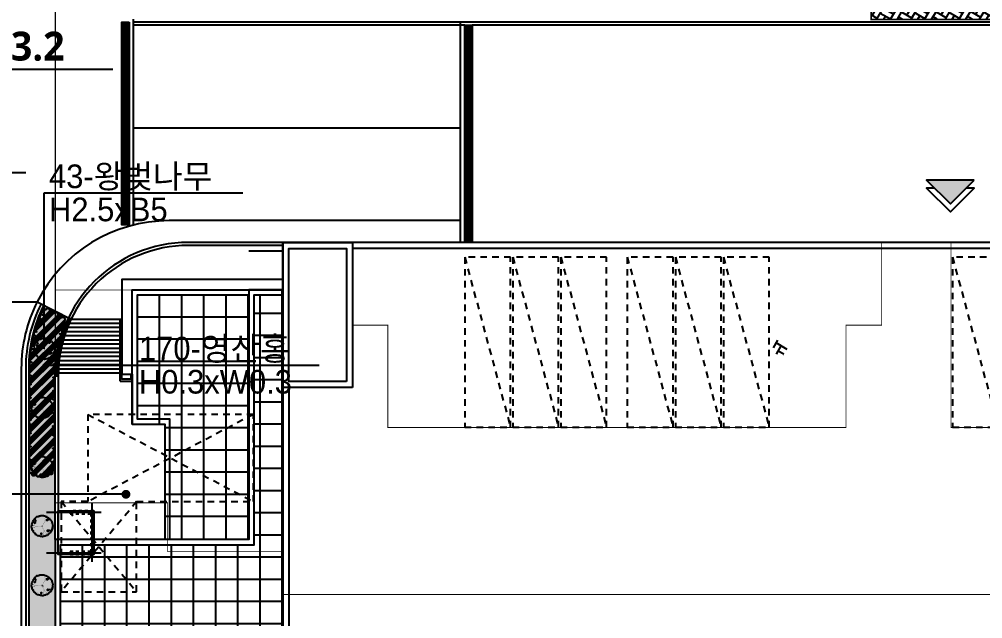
# Model space of a CAD drawing. Header units: millimetres. Extents: x 13387 to 322416, y 10188 to 219730.
# Drawn here: x 47583 to 112762, y 120930 to 161485 of the extents above; entities that cross this region are included whole.
import ezdxf
from ezdxf.xclip import XClip

# ---------------------------------------------------------------- set-up
doc = ezdxf.new("R2010")
doc.units = ezdxf.units.MM
doc.header["$LTSCALE"] = 400
doc.header["$XCLIPFRAME"] = 0
for name, pattern in [('base$0$base$0$CENTER', [2, 1.25, -0.25, 0.25, -0.25]), ('base$0$base$0$H1', [1, 0.5, -0.5]), ('base$0$base$0$HID', [2, 1.1, -0.9]), ('DOT2', [0.125, 0, -0.125])]:
    doc.linetypes.add(name, pattern=pattern)
for name, color, linetype in [('0-녹지', 71, 'Continuous'), ('_관목_Name', 7, 'Continuous'), ('_관목_Out', 7, 'Continuous'), ('_관목_Plant', 76, 'Continuous'), ('_관목_Size', 7, 'Continuous'), ('_관목_Tag', 7, 'Continuous'), ('_교목_Name', 7, 'Continuous'), ('_교목_Plant', 90, 'Continuous'), ('_교목_Size', 7, 'Continuous'), ('_교목_Tag', 7, 'Continuous'), ('base$0$base$0$8', 8, 'Continuous'), ('base$0$base$0$A-ANNO-ENT', 1, 'Continuous'), ('base$0$base$0$A-CEN', 1, 'Continuous'), ('base$0$base$0$A-FLOR-PFIX', 6, 'Continuous'), ('base$0$base$0$A-FLOR-SUB-ELE', 7, 'Continuous'), ('base$0$base$0$A-WALL-MASN', 3, 'Continuous'), ('base$0$base$0$A-조적해치', 8, 'Continuous'), ('base$0$base$0$COL', 2, 'Continuous'), ('base$0$base$0$FIN', 5, 'Continuous'), ('base$0$base$0$HID', 3, 'Continuous'), ('base$0$base$0$SYM', 7, 'Continuous'), ('base$0$base$0$TIT', 2, 'Continuous'), ('base$0$base$0$WID', 4, 'Continuous'), ('base$0$base$0$사업부지', 7, 'Continuous'), ('base$0$base$0$지상1층 평면도$0$A-PK', 6, 'Continuous'), ('base$0$base$0$지하2층외벽선', 2, 'Continuous'), ('tc-2', 252, 'Continuous')]:
    doc.layers.add(name, color=color, linetype=linetype)
doc.layers.add('base$0$base$0$CE_FH_TEXT', color=130, linetype='Continuous', lineweight=20)
doc.layers.add('base$0$base$0$XR-평면도$0$A-SSXM-STAIR', color=7, linetype='Continuous', lineweight=25)
doc.styles.add('base$0$base$0$SH_대대리576', font='NanumGothicBold.ttf')
doc.styles.add('Landy', font='')
doc.styles.get("Standard").update_dxf_attribs({"font": 'arial.ttf'})
doc.styles.get('Landy').set_extended_font_data('Dotum')
doc.dimstyles.new('LandyUse_T', dxfattribs={"dimtxt": 2.5, "dimasz": 80, "dimexe": 1.25, "dimexo": 0.625, "dimtad": 1, "dimtxsty": 'Standard', "dimcen": 2.5, "dimadec": 0, "dimazin": 0, "dimtfac": 1, "dimtmove": 0, "dimatfit": 3, "dimfxl": 1, "dimarcsym": 0})

# ---------------------------------------------------------------- blocks, each defined once
blk = doc.blocks.new('base$0$base$0$A$C1A6F6B66')
blk.add_lwpolyline([(15350, 48550), (13100, 48550), (13100, 31650), (0, 31650), (0, 5050), (13100, 5050), (13100, 0), (15400, 0), (15400, 350), (13450, 350), (13450, 5400), (350, 5400), (350, 31300), (13450, 31300), (13450, 48200), (15350, 48200)], close=True)
at = {"layer": 'base$0$base$0$8'}
for p, q in [((15350, 350), (15350, 48550)), ((13850, 350), (13850, 48200)), ((15400, 46950), (13450, 46950)), ((15400, 45450), (13450, 45450)), ((15400, 43950), (13450, 43950)), ((15400, 42450), (13450, 42450)), ((15400, 40950), (13450, 40950)), ((15400, 39450), (13450, 39450)), ((15400, 37950), (13450, 37950)), ((15400, 36450), (13450, 36450)), ((15400, 34950), (13450, 34950)), ((15400, 33450), (13450, 33450)), ((15400, 31950), (13450, 31950)), ((1850, 5400), (1850, 31300)), ((3350, 5400), (3350, 31300)), ((4850, 5400), (4850, 31300)), ((6350, 5400), (6350, 31300)), ((7850, 5400), (7850, 31300)), ((9350, 5400), (9350, 31300)), ((10850, 5400), (10850, 31300)), ((12350, 5400), (12350, 31300)), ((15400, 30450), (350, 30450)), ((15400, 28950), (350, 28950)), ((15400, 27450), (350, 27450)), ((15400, 25950), (350, 25950)), ((15400, 24450), (350, 24450)), ((15400, 22950), (350, 22950)), ((15400, 21450), (350, 21450)), ((15400, 19950), (350, 19950)), ((15400, 18450), (350, 18450)), ((15400, 16950), (350, 16950)), ((15400, 15450), (350, 15450)), ((15400, 13950), (350, 13950)), ((15400, 12450), (350, 12450)), ((15400, 10950), (350, 10950)), ((15400, 9450), (350, 9450)), ((15400, 7950), (350, 7950)), ((15400, 6450), (350, 6450)), ((15400, 4950), (13450, 4950)), ((15400, 3450), (13450, 3450)), ((15400, 1950), (13450, 1950)), ((15400, 450), (13450, 450))]:
    blk.add_line(p, q, dxfattribs=at)
blk = doc.blocks.new('base$0$base$0$A$C1BFD5BFA')
at = {"layer": 'base$0$base$0$COL'}
for points in [[(0, 58200), (0, 0), (100200, 0), (100200, 12809)], [(100200, 22900), (100200, 58200), (0, 58200)], [(95500, 57800), (4700, 57800)], [(400, 48400), (400, 400), (99800, 400), (99800, 13209), (99800, 13209)]]:
    blk.add_lwpolyline(points, dxfattribs=at)
for points in [[(4700, 48400), (0, 48400), (0, 58200), (4700, 58200)], [(4300, 48800), (400, 48800), (400, 57800), (4300, 57800)]]:
    blk.add_lwpolyline(points, close=True, dxfattribs=at)
blk = doc.blocks.new('base$0$base$0$지상1층 평면도$0$_P대형')
at = {"layer": 'base$0$base$0$지상1층 평면도$0$A-PK', "color": 6, "linetype": 'base$0$base$0$HID'}
blk.add_line((-150, -1500), (-3250, -13000), dxfattribs=at)
blk.add_lwpolyline([(-150, -1500), (-150, -13000), (-3250, -13000), (-3250, -1500)], close=True, dxfattribs=at)
blk = doc.blocks.new('base$0$base$0$levelsymbol')
at = {"layer": 'base$0$base$0$TIT', "ltscale": 10}
h = blk.add_hatch(color=4, dxfattribs=at)
h.paths.add_polyline_path([(-1500, 0), (0, 0), (0, 1500, 0.414214)])
h.paths.add_polyline_path([(0, 0), (0, -1500, 0.414214), (1500, 0)])
at = {"layer": 'base$0$base$0$TIT', "color": 4, "ltscale": 10}
for p, q in [((0, -3000), (0, 3000)), ((-3000, 0), (18319, 0))]:
    blk.add_line(p, q, dxfattribs=at)
blk.add_circle((0, 0), 1500, dxfattribs=at)
for start, end in [(0, 90), (180, 270)]:
    blk.add_arc((0, 0), 1500, start, end, dxfattribs=at)
blk = doc.blocks.new('base$0$base$0$G$CAF1AE68B')
at = {"layer": 'base$0$base$0$8', "linetype": 'base$0$base$0$H1'}
for points in [[(20800, 3000), (22300, 3000), (22400, 3000), (22400, 5950), (20800, 5950), (20800, 5750)], [(20800, 5750), (22200, 5750), (22200, 3200), (20800, 3200)], [(20800, 3200), (20800, 3000)]]:
    blk.add_lwpolyline(points, dxfattribs=at)
at = {"layer": 'base$0$base$0$A-CEN'}
for p, q in [((22300, 2500), (22300, 6450)), ((19200, 5850), (22900, 5850)), ((19200, 3100), (22900, 3100))]:
    blk.add_line(p, q, dxfattribs=at)
at = {"layer": 'base$0$base$0$A-FLOR-SUB-ELE'}
blk.add_lwpolyline([(20000, 5950), (22400, 5950), (22400, 3000), (20000, 3000)], close=True, dxfattribs=at)
at = {"layer": 'base$0$base$0$A-WALL-MASN'}
blk.add_lwpolyline([(20800, 5950), (22400, 5950), (22400, 3000), (20800, 3000)], dxfattribs=at)
blk = doc.blocks.new('base$0$base$0$G$C0DE8C9DA')
at = {"layer": 'base$0$base$0$A-FLOR-PFIX'}
for p, q in [((23200, 14900), (800, 14900)), ((91100, 14900), (23700, 14900))]:
    blk.add_line(p, q, dxfattribs=at)
for points in [[(500, 15100), (500, 1400), (0, 1400), (0, 15100)], [(450, 15050), (450, 1450), (50, 1450), (50, 15050)], [(420, 14985), (420, 14935), (80, 14935), (80, 14985)], [(420, 14885), (420, 14835), (80, 14835), (80, 14885)], [(420, 14785), (420, 14735), (80, 14735), (80, 14785)], [(420, 14685), (420, 14635), (80, 14635), (80, 14685)], [(420, 14585), (420, 14535), (80, 14535), (80, 14585)], [(420, 14485), (420, 14435), (80, 14435), (80, 14485)], [(420, 14385), (420, 14335), (80, 14335), (80, 14385)], [(23700, 14900), (23700, 200), (23200, 200), (23200, 14900)], [(23650, 14850), (23650, 250), (23250, 250), (23250, 14850)], [(23620, 14785), (23620, 14735), (23280, 14735), (23280, 14785)], [(23620, 14685), (23620, 14635), (23280, 14635), (23280, 14685)], [(23620, 14585), (23620, 14535), (23280, 14535), (23280, 14585)], [(23620, 14485), (23620, 14435), (23280, 14435), (23280, 14485)], [(23620, 14385), (23620, 14335), (23280, 14335), (23280, 14385)], [(420, 14285), (420, 14235), (80, 14235), (80, 14285)], [(420, 14185), (420, 14135), (80, 14135), (80, 14185)], [(420, 14085), (420, 14035), (80, 14035), (80, 14085)], [(420, 13985), (420, 13935), (80, 13935), (80, 13985)], [(420, 13885), (420, 13835), (80, 13835), (80, 13885)], [(420, 13785), (420, 13735), (80, 13735), (80, 13785)], [(23620, 14285), (23620, 14235), (23280, 14235), (23280, 14285)], [(23620, 14185), (23620, 14135), (23280, 14135), (23280, 14185)], [(23620, 14085), (23620, 14035), (23280, 14035), (23280, 14085)], [(23620, 13985), (23620, 13935), (23280, 13935), (23280, 13985)], [(23620, 13885), (23620, 13835), (23280, 13835), (23280, 13885)], [(23620, 13785), (23620, 13735), (23280, 13735), (23280, 13785)], [(420, 13685), (420, 13635), (80, 13635), (80, 13685)], [(420, 13585), (420, 13535), (80, 13535), (80, 13585)], [(420, 13485), (420, 13435), (80, 13435), (80, 13485)], [(420, 13385), (420, 13335), (80, 13335), (80, 13385)], [(420, 13285), (420, 13235), (80, 13235), (80, 13285)], [(420, 13185), (420, 13135), (80, 13135), (80, 13185)], [(420, 13085), (420, 13035), (80, 13035), (80, 13085)], [(23620, 13685), (23620, 13635), (23280, 13635), (23280, 13685)], [(23620, 13585), (23620, 13535), (23280, 13535), (23280, 13585)], [(23620, 13485), (23620, 13435), (23280, 13435), (23280, 13485)], [(23620, 13385), (23620, 13335), (23280, 13335), (23280, 13385)], [(23620, 13285), (23620, 13235), (23280, 13235), (23280, 13285)], [(23620, 13185), (23620, 13135), (23280, 13135), (23280, 13185)], [(23620, 13085), (23620, 13035), (23280, 13035), (23280, 13085)], [(420, 12985), (420, 12935), (80, 12935), (80, 12985)], [(420, 12885), (420, 12835), (80, 12835), (80, 12885)], [(420, 12785), (420, 12735), (80, 12735), (80, 12785)], [(420, 12685), (420, 12635), (80, 12635), (80, 12685)], [(420, 12585), (420, 12535), (80, 12535), (80, 12585)], [(420, 12485), (420, 12435), (80, 12435), (80, 12485)], [(420, 12385), (420, 12335), (80, 12335), (80, 12385)], [(23620, 12985), (23620, 12935), (23280, 12935), (23280, 12985)], [(23620, 12885), (23620, 12835), (23280, 12835), (23280, 12885)], [(23620, 12785), (23620, 12735), (23280, 12735), (23280, 12785)], [(23620, 12685), (23620, 12635), (23280, 12635), (23280, 12685)], [(23620, 12585), (23620, 12535), (23280, 12535), (23280, 12585)], [(23620, 12485), (23620, 12435), (23280, 12435), (23280, 12485)], [(23620, 12385), (23620, 12335), (23280, 12335), (23280, 12385)], [(420, 12285), (420, 12235), (80, 12235), (80, 12285)], [(420, 12185), (420, 12135), (80, 12135), (80, 12185)], [(420, 12085), (420, 12035), (80, 12035), (80, 12085)], [(420, 11985), (420, 11935), (80, 11935), (80, 11985)], [(420, 11885), (420, 11835), (80, 11835), (80, 11885)], [(420, 11785), (420, 11735), (80, 11735), (80, 11785)], [(23620, 12285), (23620, 12235), (23280, 12235), (23280, 12285)], [(23620, 12185), (23620, 12135), (23280, 12135), (23280, 12185)], [(23620, 12085), (23620, 12035), (23280, 12035), (23280, 12085)], [(23620, 11985), (23620, 11935), (23280, 11935), (23280, 11985)], [(23620, 11885), (23620, 11835), (23280, 11835), (23280, 11885)], [(23620, 11785), (23620, 11735), (23280, 11735), (23280, 11785)], [(420, 11685), (420, 11635), (80, 11635), (80, 11685)], [(420, 11585), (420, 11535), (80, 11535), (80, 11585)], [(420, 11485), (420, 11435), (80, 11435), (80, 11485)], [(420, 11385), (420, 11335), (80, 11335), (80, 11385)], [(420, 11285), (420, 11235), (80, 11235), (80, 11285)], [(420, 11185), (420, 11135), (80, 11135), (80, 11185)], [(420, 11085), (420, 11035), (80, 11035), (80, 11085)], [(23620, 11685), (23620, 11635), (23280, 11635), (23280, 11685)], [(23620, 11585), (23620, 11535), (23280, 11535), (23280, 11585)], [(23620, 11485), (23620, 11435), (23280, 11435), (23280, 11485)], [(23620, 11385), (23620, 11335), (23280, 11335), (23280, 11385)], [(23620, 11285), (23620, 11235), (23280, 11235), (23280, 11285)], [(23620, 11185), (23620, 11135), (23280, 11135), (23280, 11185)], [(23620, 11085), (23620, 11035), (23280, 11035), (23280, 11085)], [(420, 10985), (420, 10935), (80, 10935), (80, 10985)], [(420, 10885), (420, 10835), (80, 10835), (80, 10885)], [(420, 10785), (420, 10735), (80, 10735), (80, 10785)], [(420, 10685), (420, 10635), (80, 10635), (80, 10685)], [(420, 10585), (420, 10535), (80, 10535), (80, 10585)], [(420, 10485), (420, 10435), (80, 10435), (80, 10485)], [(23620, 10985), (23620, 10935), (23280, 10935), (23280, 10985)], [(23620, 10885), (23620, 10835), (23280, 10835), (23280, 10885)], [(23620, 10785), (23620, 10735), (23280, 10735), (23280, 10785)], [(23620, 10685), (23620, 10635), (23280, 10635), (23280, 10685)], [(23620, 10585), (23620, 10535), (23280, 10535), (23280, 10585)], [(23620, 10485), (23620, 10435), (23280, 10435), (23280, 10485)], [(420, 10385), (420, 10335), (80, 10335), (80, 10385)], [(420, 10285), (420, 10235), (80, 10235), (80, 10285)], [(420, 10185), (420, 10135), (80, 10135), (80, 10185)], [(420, 10085), (420, 10035), (80, 10035), (80, 10085)], [(420, 9985), (420, 9935), (80, 9935), (80, 9985)], [(420, 9885), (420, 9835), (80, 9835), (80, 9885)], [(420, 9785), (420, 9735), (80, 9735), (80, 9785)], [(23620, 10385), (23620, 10335), (23280, 10335), (23280, 10385)], [(23620, 10285), (23620, 10235), (23280, 10235), (23280, 10285)], [(23620, 10185), (23620, 10135), (23280, 10135), (23280, 10185)], [(23620, 10085), (23620, 10035), (23280, 10035), (23280, 10085)], [(23620, 9985), (23620, 9935), (23280, 9935), (23280, 9985)], [(23620, 9885), (23620, 9835), (23280, 9835), (23280, 9885)], [(23620, 9785), (23620, 9735), (23280, 9735), (23280, 9785)], [(420, 9685), (420, 9635), (80, 9635), (80, 9685)], [(420, 9585), (420, 9535), (80, 9535), (80, 9585)], [(420, 9485), (420, 9435), (80, 9435), (80, 9485)], [(420, 9385), (420, 9335), (80, 9335), (80, 9385)], [(420, 9285), (420, 9235), (80, 9235), (80, 9285)], [(420, 9185), (420, 9135), (80, 9135), (80, 9185)], [(23620, 9685), (23620, 9635), (23280, 9635), (23280, 9685)], [(23620, 9585), (23620, 9535), (23280, 9535), (23280, 9585)], [(23620, 9485), (23620, 9435), (23280, 9435), (23280, 9485)], [(23620, 9385), (23620, 9335), (23280, 9335), (23280, 9385)], [(23620, 9285), (23620, 9235), (23280, 9235), (23280, 9285)], [(23620, 9185), (23620, 9135), (23280, 9135), (23280, 9185)], [(420, 9085), (420, 9035), (80, 9035), (80, 9085)], [(420, 8985), (420, 8935), (80, 8935), (80, 8985)], [(420, 8885), (420, 8835), (80, 8835), (80, 8885)], [(420, 8785), (420, 8735), (80, 8735), (80, 8785)], [(420, 8685), (420, 8635), (80, 8635), (80, 8685)], [(420, 8585), (420, 8535), (80, 8535), (80, 8585)], [(420, 8485), (420, 8435), (80, 8435), (80, 8485)], [(23620, 9085), (23620, 9035), (23280, 9035), (23280, 9085)], [(23620, 8985), (23620, 8935), (23280, 8935), (23280, 8985)], [(23620, 8885), (23620, 8835), (23280, 8835), (23280, 8885)], [(23620, 8785), (23620, 8735), (23280, 8735), (23280, 8785)], [(23620, 8685), (23620, 8635), (23280, 8635), (23280, 8685)], [(23620, 8585), (23620, 8535), (23280, 8535), (23280, 8585)], [(23620, 8485), (23620, 8435), (23280, 8435), (23280, 8485)], [(420, 8385), (420, 8335), (80, 8335), (80, 8385)], [(420, 8285), (420, 8235), (80, 8235), (80, 8285)], [(420, 8185), (420, 8135), (80, 8135), (80, 8185)], [(420, 8085), (420, 8035), (80, 8035), (80, 8085)], [(420, 7985), (420, 7935), (80, 7935), (80, 7985)], [(420, 7885), (420, 7835), (80, 7835), (80, 7885)], [(23620, 8385), (23620, 8335), (23280, 8335), (23280, 8385)], [(23620, 8285), (23620, 8235), (23280, 8235), (23280, 8285)], [(23620, 8185), (23620, 8135), (23280, 8135), (23280, 8185)], [(23620, 8085), (23620, 8035), (23280, 8035), (23280, 8085)], [(23620, 7985), (23620, 7935), (23280, 7935), (23280, 7985)], [(23620, 7885), (23620, 7835), (23280, 7835), (23280, 7885)], [(420, 7785), (420, 7735), (80, 7735), (80, 7785)], [(420, 7685), (420, 7635), (80, 7635), (80, 7685)], [(420, 7585), (420, 7535), (80, 7535), (80, 7585)], [(420, 7485), (420, 7435), (80, 7435), (80, 7485)], [(420, 7385), (420, 7335), (80, 7335), (80, 7385)], [(420, 7285), (420, 7235), (80, 7235), (80, 7285)], [(420, 7185), (420, 7135), (80, 7135), (80, 7185)], [(23620, 7785), (23620, 7735), (23280, 7735), (23280, 7785)], [(23620, 7685), (23620, 7635), (23280, 7635), (23280, 7685)], [(23620, 7585), (23620, 7535), (23280, 7535), (23280, 7585)], [(23620, 7485), (23620, 7435), (23280, 7435), (23280, 7485)], [(23620, 7385), (23620, 7335), (23280, 7335), (23280, 7385)], [(23620, 7285), (23620, 7235), (23280, 7235), (23280, 7285)], [(23620, 7185), (23620, 7135), (23280, 7135), (23280, 7185)], [(420, 7085), (420, 7035), (80, 7035), (80, 7085)], [(420, 6985), (420, 6935), (80, 6935), (80, 6985)], [(420, 6885), (420, 6835), (80, 6835), (80, 6885)], [(420, 6785), (420, 6735), (80, 6735), (80, 6785)], [(420, 6685), (420, 6635), (80, 6635), (80, 6685)], [(420, 6585), (420, 6535), (80, 6535), (80, 6585)], [(23620, 7085), (23620, 7035), (23280, 7035), (23280, 7085)], [(23620, 6985), (23620, 6935), (23280, 6935), (23280, 6985)], [(23620, 6885), (23620, 6835), (23280, 6835), (23280, 6885)], [(23620, 6785), (23620, 6735), (23280, 6735), (23280, 6785)], [(23620, 6685), (23620, 6635), (23280, 6635), (23280, 6685)], [(23620, 6585), (23620, 6535), (23280, 6535), (23280, 6585)], [(420, 6485), (420, 6435), (80, 6435), (80, 6485)], [(420, 6385), (420, 6335), (80, 6335), (80, 6385)], [(420, 6285), (420, 6235), (80, 6235), (80, 6285)], [(420, 6185), (420, 6135), (80, 6135), (80, 6185)], [(420, 6085), (420, 6035), (80, 6035), (80, 6085)], [(420, 5985), (420, 5935), (80, 5935), (80, 5985)], [(420, 5885), (420, 5835), (80, 5835), (80, 5885)], [(23620, 6485), (23620, 6435), (23280, 6435), (23280, 6485)], [(23620, 6385), (23620, 6335), (23280, 6335), (23280, 6385)], [(23620, 6285), (23620, 6235), (23280, 6235), (23280, 6285)], [(23620, 6185), (23620, 6135), (23280, 6135), (23280, 6185)], [(23620, 6085), (23620, 6035), (23280, 6035), (23280, 6085)], [(23620, 5985), (23620, 5935), (23280, 5935), (23280, 5985)], [(23620, 5885), (23620, 5835), (23280, 5835), (23280, 5885)], [(420, 5785), (420, 5735), (80, 5735), (80, 5785)], [(420, 5685), (420, 5635), (80, 5635), (80, 5685)], [(420, 5585), (420, 5535), (80, 5535), (80, 5585)], [(420, 5485), (420, 5435), (80, 5435), (80, 5485)], [(420, 5385), (420, 5335), (80, 5335), (80, 5385)], [(420, 5285), (420, 5235), (80, 5235), (80, 5285)], [(23620, 5785), (23620, 5735), (23280, 5735), (23280, 5785)], [(23620, 5685), (23620, 5635), (23280, 5635), (23280, 5685)], [(23620, 5585), (23620, 5535), (23280, 5535), (23280, 5585)], [(23620, 5485), (23620, 5435), (23280, 5435), (23280, 5485)], [(23620, 5385), (23620, 5335), (23280, 5335), (23280, 5385)], [(23620, 5285), (23620, 5235), (23280, 5235), (23280, 5285)], [(420, 5185), (420, 5135), (80, 5135), (80, 5185)], [(420, 5085), (420, 5035), (80, 5035), (80, 5085)], [(420, 4985), (420, 4935), (80, 4935), (80, 4985)], [(420, 4885), (420, 4835), (80, 4835), (80, 4885)], [(420, 4785), (420, 4735), (80, 4735), (80, 4785)], [(420, 4685), (420, 4635), (80, 4635), (80, 4685)], [(420, 4585), (420, 4535), (80, 4535), (80, 4585)], [(23620, 5185), (23620, 5135), (23280, 5135), (23280, 5185)], [(23620, 5085), (23620, 5035), (23280, 5035), (23280, 5085)], [(23620, 4985), (23620, 4935), (23280, 4935), (23280, 4985)], [(23620, 4885), (23620, 4835), (23280, 4835), (23280, 4885)], [(23620, 4785), (23620, 4735), (23280, 4735), (23280, 4785)], [(23620, 4685), (23620, 4635), (23280, 4635), (23280, 4685)], [(23620, 4585), (23620, 4535), (23280, 4535), (23280, 4585)], [(420, 4485), (420, 4435), (80, 4435), (80, 4485)], [(420, 4385), (420, 4335), (80, 4335), (80, 4385)], [(420, 4285), (420, 4235), (80, 4235), (80, 4285)], [(420, 4185), (420, 4135), (80, 4135), (80, 4185)], [(420, 4085), (420, 4035), (80, 4035), (80, 4085)], [(420, 3985), (420, 3935), (80, 3935), (80, 3985)], [(23620, 4485), (23620, 4435), (23280, 4435), (23280, 4485)], [(23620, 4385), (23620, 4335), (23280, 4335), (23280, 4385)], [(23620, 4285), (23620, 4235), (23280, 4235), (23280, 4285)], [(23620, 4185), (23620, 4135), (23280, 4135), (23280, 4185)], [(23620, 4085), (23620, 4035), (23280, 4035), (23280, 4085)], [(23620, 3985), (23620, 3935), (23280, 3935), (23280, 3985)], [(420, 3885), (420, 3835), (80, 3835), (80, 3885)], [(420, 3785), (420, 3735), (80, 3735), (80, 3785)], [(420, 3685), (420, 3635), (80, 3635), (80, 3685)], [(420, 3585), (420, 3535), (80, 3535), (80, 3585)], [(420, 3485), (420, 3435), (80, 3435), (80, 3485)], [(420, 3385), (420, 3335), (80, 3335), (80, 3385)], [(420, 3285), (420, 3235), (80, 3235), (80, 3285)], [(23620, 3885), (23620, 3835), (23280, 3835), (23280, 3885)], [(23620, 3785), (23620, 3735), (23280, 3735), (23280, 3785)], [(23620, 3685), (23620, 3635), (23280, 3635), (23280, 3685)], [(23620, 3585), (23620, 3535), (23280, 3535), (23280, 3585)], [(23620, 3485), (23620, 3435), (23280, 3435), (23280, 3485)], [(23620, 3385), (23620, 3335), (23280, 3335), (23280, 3385)], [(23620, 3285), (23620, 3235), (23280, 3235), (23280, 3285)], [(420, 3185), (420, 3135), (80, 3135), (80, 3185)], [(420, 3085), (420, 3035), (80, 3035), (80, 3085)], [(420, 2985), (420, 2935), (80, 2935), (80, 2985)], [(420, 2885), (420, 2835), (80, 2835), (80, 2885)], [(420, 2785), (420, 2735), (80, 2735), (80, 2785)], [(420, 2685), (420, 2635), (80, 2635), (80, 2685)], [(23620, 3185), (23620, 3135), (23280, 3135), (23280, 3185)], [(23620, 3085), (23620, 3035), (23280, 3035), (23280, 3085)], [(23620, 2985), (23620, 2935), (23280, 2935), (23280, 2985)], [(23620, 2885), (23620, 2835), (23280, 2835), (23280, 2885)], [(23620, 2785), (23620, 2735), (23280, 2735), (23280, 2785)], [(23620, 2685), (23620, 2635), (23280, 2635), (23280, 2685)], [(420, 2585), (420, 2535), (80, 2535), (80, 2585)], [(420, 2485), (420, 2435), (80, 2435), (80, 2485)], [(420, 2385), (420, 2335), (80, 2335), (80, 2385)], [(420, 2285), (420, 2235), (80, 2235), (80, 2285)], [(420, 2185), (420, 2135), (80, 2135), (80, 2185)], [(420, 2085), (420, 2035), (80, 2035), (80, 2085)], [(420, 1985), (420, 1935), (80, 1935), (80, 1985)], [(23620, 2585), (23620, 2535), (23280, 2535), (23280, 2585)], [(23620, 2485), (23620, 2435), (23280, 2435), (23280, 2485)], [(23620, 2385), (23620, 2335), (23280, 2335), (23280, 2385)], [(23620, 2285), (23620, 2235), (23280, 2235), (23280, 2285)], [(23620, 2185), (23620, 2135), (23280, 2135), (23280, 2185)], [(23620, 2085), (23620, 2035), (23280, 2035), (23280, 2085)], [(23620, 1985), (23620, 1935), (23280, 1935), (23280, 1985)], [(420, 1885), (420, 1835), (80, 1835), (80, 1885)], [(420, 1785), (420, 1735), (80, 1735), (80, 1785)], [(420, 1685), (420, 1635), (80, 1635), (80, 1685)], [(420, 1585), (420, 1535), (80, 1535), (80, 1585)], [(23620, 1885), (23620, 1835), (23280, 1835), (23280, 1885)], [(23620, 1785), (23620, 1735), (23280, 1735), (23280, 1785)], [(23620, 1685), (23620, 1635), (23280, 1635), (23280, 1685)], [(23620, 1585), (23620, 1535), (23280, 1535), (23280, 1585)], [(23620, 1485), (23620, 1435), (23280, 1435), (23280, 1485)], [(23620, 1385), (23620, 1335), (23280, 1335), (23280, 1385)], [(23620, 1285), (23620, 1235), (23280, 1235), (23280, 1285)], [(23620, 1185), (23620, 1135), (23280, 1135), (23280, 1185)], [(23620, 1085), (23620, 1035), (23280, 1035), (23280, 1085)], [(23620, 1008), (23620, 958), (23280, 958), (23280, 1008)], [(23620, 930), (23620, 880), (23280, 880), (23280, 930)], [(23620, 830), (23620, 780), (23280, 780), (23280, 830)], [(23620, 730), (23620, 680), (23280, 680), (23280, 730)], [(23620, 630), (23620, 580), (23280, 580), (23280, 630)], [(23620, 530), (23620, 480), (23280, 480), (23280, 530)], [(23620, 430), (23620, 380), (23280, 380), (23280, 430)], [(23620, 330), (23620, 280), (23280, 280), (23280, 330)]]:
    blk.add_lwpolyline(points, close=True, dxfattribs=at)
at = {"layer": 'base$0$base$0$A-FLOR-SUB-ELE'}
blk.add_line((800, 15100), (800, 15300), dxfattribs=at)
blk.add_line((800, 15100), (800, 15300), dxfattribs=at)
at = {"layer": 'base$0$base$0$WID'}
blk.add_line((800, 1350), (800, 15300), dxfattribs=at)
blk = doc.blocks.new('base', base_point=(0, 0))
at = {"layer": 'base$0$base$0$A-ANNO-ENT'}
blk.add_hatch(color=256, dxfattribs=at).paths.add_polyline_path([(2508578.6, -987189.9), (2511818.6, -987189.9), (2510198.6, -988809.9)])
at = {"layer": 'base$0$base$0$사업부지', "linetype": 'Continuous', "ltscale": 10}
h = blk.add_hatch(dxfattribs=at)
h.set_pattern_fill('AR-HBONE', color=8, scale=100, angle=14.625125, style=0)
h.set_pattern_definition([(59.62512505, (-195068152.13, -419647901.02), (-142.83199963, 547.356392), [1200, -400]), (149.62512505, (-195067949.87, -419647555.93), (-142.83199963, 547.356392), [1200, -400])])
edge = h.paths.add_edge_path()
edge.add_arc((2586759.7, -974767.8), 43738.9, 177.973785, 182.026215, ccw=False)
edge.add_line((2543048.2, -973221.4), (2504844.9, -973221.4))
edge.add_line((2504844.9, -973221.4), (2504844.9, -976314.3))
edge.add_line((2504844.9, -976314.3), (2543048.2, -976314.3))
edge = h.paths.add_edge_path()
edge.add_line((2498224, -997978.1), (2498224, -998978.1))
edge.add_line((2498224, -998978.1), (2499224, -998978.1))
edge.add_arc((2498224, -998978.1), 1000, 0, 90)
h = blk.add_hatch(dxfattribs=at)
h.set_pattern_fill('AR-HBONE', color=8, scale=100, angle=14.625125, style=0)
h.set_pattern_definition([(59.62512505, (-195145259.7, -419444232.27), (-142.83199963, 547.356392), [1200, -400]), (149.62512505, (-195145057.44, -419443887.18), (-142.83199963, 547.356392), [1200, -400])])
edge = h.paths.add_edge_path()
edge.add_arc((2429632.2, -997541.1), 8500, 12.089525, 71.410291, ccw=False)
edge.add_arc((2429632.2, -997541.1), 8500, 359.999998, 12.089525, ccw=False)
edge.add_line((2438132.2, -997541.1), (2438132.2, -1035817.5))
edge.add_arc((2467632.2, -1035817.5), 29500, 179.999999, 238.204008)
edge.add_line((2452088.7, -1060890.5), (2484216.1, -1080807.1))
edge.add_arc((2493436.8, -1065933.4), 17500, 238.204012, 296.889284)
edge.add_arc((2493436.8, -1065933.4), 17500, 296.889284, 329.811311)
edge.add_arc((2520232.4, -1081521.7), 13500, 89.999998, 149.811311, ccw=False)
edge.add_line((2520232.4, -1068021.7), (2522153.2, -1068021.7))
edge.add_line((2522153.2, -1068021.7), (2522153.2, -1066521.7))
edge.add_line((2522153.2, -1066521.7), (2520232.4, -1066521.7))
edge.add_arc((2520232.4, -1081521.7), 15000, 89.999998, 149.811311)
edge.add_arc((2493436.8, -1065933.4), 16000, 296.889284, 329.811311, ccw=False)
edge.add_arc((2493436.8, -1065933.4), 16000, 238.204012, 296.889284, ccw=False)
edge.add_line((2485006.4, -1079532.2), (2452879.1, -1059615.6))
edge.add_arc((2467632.2, -1035817.5), 28000, 179.999998, 238.204007, ccw=False)
edge.add_line((2439632.2, -1035817.5), (2439632.2, -997541.1))
edge.add_arc((2429632.2, -997541.1), 10000, 359.999999, 12.089525)
edge.add_arc((2429632.2, -997541.1), 10000, 12.089525, 76.961351)
edge.add_line((2431888.3, -987798.9), (2432341.9, -989484.6))
for p, q in [((2454948.2, -976514.3), (2454948.2, -976314.3)), ((2545448.2, -976514.3), (2454948.2, -976514.3)), ((2454036.1, -1000795.9), (2454844.9, -1000795.9))]:
    blk.add_line(p, q)
for points in [[(2465048.2, -993914.3), (2454148.2, -993914.3), (2454148.2, -1000314.3), (2454848.2, -1000314.3), (2454848.2, -1003714.3), (2457048.2, -1003714.3), (2457048.2, -1011514.3), (2449648.2, -1011514.3), (2449648.2, -1038114.3), (2462748.2, -1038114.3), (2462748.2, -1042514.3), (2465248.2, -1042514.3), (2465248.2, -1049414.3), (2565048.2, -1049414.3), (2565048.2, -1015514.3), (2565248.2, -1015514.3), (2565248.2, -991414.3), (2465048.2, -991414.3)], [(2465048.2, -993914.3), (2454148.2, -993914.3), (2454148.2, -1000314.3), (2454848.2, -1000314.3), (2454848.2, -994614.3), (2465048.2, -994614.3)]]:
    blk.add_lwpolyline(points, close=True)
for points in [[(2454848.2, -1003714.3), (2454848.2, -994614.3), (2462748.2, -994614.3), (2462748.2, -1011514.3), (2457048.2, -1011514.3)], [(2457398.2, -1011514.3), (2457398.2, -1003364.3), (2455198.2, -1003364.3), (2455198.2, -994964.3), (2462748.2, -994964.3), (2462748.2, -1011514.3), (2457048.2, -1011514.3)], [(2454148.2, -997906.4), (2454144.1, -997906.4), (2454144.1, -996672), (2454148.2, -996672)], [(2454148.2, -998759.5), (2454144.1, -998759.5), (2454144.1, -998077.3), (2454148.2, -998077.3)], [(2454148.2, -999582.5), (2454144.1, -999582.5), (2454144.1, -998900.4), (2454148.2, -998900.4)], [(2454767.6, -1000314.3), (2454767.6, -1000672.2), (2454144.1, -1000672.2), (2454144.1, -999761.3), (2454148.2, -999761.3)], [(2454429.9, -1008451.6), (2429951.3, -1008451.6)]]:
    blk.add_lwpolyline(points)
at = {"const_width": 300}
blk.add_lwpolyline([(2454429.9, -1008301.6, 1), (2454429.9, -1008601.6, 1)], format="xyb", close=True, dxfattribs=at)
at = {"layer": 'base$0$base$0$8'}
for p, q in [((2456698.2, -1003714.3), (2456698.2, -994964.3)), ((2458198.2, -1011514.3), (2458198.2, -994964.3)), ((2459698.2, -1011514.3), (2459698.2, -994964.3)), ((2461198.2, -1011514.3), (2461198.2, -994964.3)), ((2462698.2, -1011514.3), (2462698.2, -994964.3)), ((2462748.2, -996464.3), (2455198.2, -996464.3)), ((2462748.2, -997964.3), (2455198.2, -997964.3)), ((2462748.2, -999464.3), (2455198.2, -999464.3)), ((2462748.2, -1000964.3), (2455198.2, -1000964.3)), ((2462748.2, -1002464.3), (2455198.2, -1002464.3)), ((2462748.2, -1003964.3), (2457048.2, -1003964.3)), ((2462748.2, -1005464.3), (2457048.2, -1005464.3)), ((2462748.2, -1006964.3), (2457048.2, -1006964.3)), ((2462748.2, -1008464.3), (2457048.2, -1008464.3)), ((2462748.2, -1009964.3), (2457048.2, -1009964.3))]:
    blk.add_line(p, q, dxfattribs=at)
at = {"layer": 'base$0$base$0$A-ANNO-ENT'}
blk.add_lwpolyline([(2511818.6, -987189.9), (2508578.6, -987189.9), (2510198.6, -988809.9)], close=True, dxfattribs=at)
blk.add_lwpolyline([(2509118.6, -987729.9), (2508578.6, -987729.9), (2510198.6, -989349.9), (2511818.6, -987729.9), (2511278.6, -987729.9)], dxfattribs=at)
at = {"layer": 'base$0$base$0$A-조적해치'}
for p, q in [((2448417.9, -995439.3), (2450718.5, -996598.6)), ((2447348.2, -999939.3), (2447348.2, -1035810.1))]:
    blk.add_line(p, q, dxfattribs=at)
blk.add_arc((2457348.2, -999939.3), 10000, 153.256316, 180, dxfattribs=at)
at = {"layer": 'base$0$base$0$CE_FH_TEXT', "linetype": 'base$0$base$0$CENTER', "const_width": 53.3, "elevation": 103000}
blk.add_lwpolyline([(2449646.7, -1009030.9), (2457246.7, -1009030.9), (2457246.7, -1012330.9), (2465046.7, -1012330.9), (2465046.7, -1015230.9), (2565046.7, -1015230.9), (2565046.7, -991430.9), (2560546.7, -991430.9), (2560546.7, -997010.9), (2558146.7, -997010.9), (2558146.7, -1003930.9), (2510246.7, -1003930.9), (2510246.7, -991430.9), (2505546.7, -991430.9), (2505546.7, -997010.9), (2503146.7, -997010.9), (2503146.7, -1003930.9), (2472146.7, -1003930.9), (2472146.7, -997010.9), (2469746.7, -997010.9), (2469746.7, -991430.9), (2465046.7, -991430.9), (2465046.7, -994630.9), (2449646.7, -994630.9)], close=True, dxfattribs=at)
at = {"layer": 'base$0$base$0$COL'}
blk.add_lwpolyline([(2449848.2, -1000439.3), (2449848.2, -1011514.3), (2449648.2, -1011514.3), (2449648.2, -1000439.3)], close=True, dxfattribs=at)
at = {"layer": 'base$0$base$0$FIN'}
blk.add_line((2477048.2, -989939.3), (2457348.2, -989939.3), dxfattribs=at)
blk.add_arc((2457348.2, -999939.3), 10000, 90, 153.256316, dxfattribs=at)
at = {"layer": 'base$0$base$0$HID', "linetype": 'base$0$base$0$HID'}
for p, q in [((2451848.2, -1003046.6), (2463048.2, -1008946.6)), ((2463048.2, -1003046.6), (2451848.2, -1008946.6)), ((2455148.2, -1008946.6), (2450048.2, -1015046.6)), ((2450048.2, -1008946.6), (2455148.2, -1015046.6))]:
    blk.add_line(p, q, dxfattribs=at)
blk.add_lwpolyline([(2450048.2, -1008946.6), (2450048.2, -1015046.6), (2455148.2, -1015046.6), (2455148.2, -1008946.6), (2463048.2, -1008946.6), (2463048.2, -1003046.6), (2451848.2, -1003046.6), (2451848.2, -1008946.6)], close=True, dxfattribs=at)
at = {"layer": 'base$0$base$0$WID'}
for p, q in [((2477048.2, -976514.3), (2477048.2, -991414.3)), ((2477048.2, -983676.8), (2454948.2, -983676.8)), ((2465052.8, -991414.3), (2458648.2, -991414.3)), ((2465044.9, -991614.3), (2458648.2, -991614.3)), ((2439733, -995439.3), (2448417.9, -995439.3)), ((2448685.8, -995574.3), (2448864.4, -995664.3)), ((2447648.2, -999939.3), (2447648.2, -1035810.1)), ((2447848.2, -999939.3), (2447848.2, -1035810.1)), ((2449648.2, -1011514.3), (2449648.2, -1000439.3))]:
    blk.add_line(p, q, dxfattribs=at)
for points in [[(2465048.2, -993914.3), (2454148.2, -993914.3), (2454148.2, -1000314.3), (2454848.2, -1000314.3)], [(2450719.8, -996595.9), (2450539.9, -996508.6)], [(2450653.1, -996619.1), (2450563.1, -996575.4)]]:
    blk.add_lwpolyline(points, dxfattribs=at)
for centre, radius, start, end in [((2458648.2, -1000414.3), 9000, 90, 180), ((2458648.2, -1000414.3), 8800, 90, 180.162772), ((2457348.2, -999939.3), 9700, 153.256316, 180), ((2457348.2, -999939.3), 9500, 153.256316, 180), ((2458636.1, -1000439.3), 9000, 154.103526, 180.159155), ((2458636.1, -1000439.3), 8950, 154.423616, 180.000169), ((2458636.1, -1000439.3), 8850, 154.427233, 180.000171), ((2458636.1, -1000439.3), 8800, 154.103526, 180.000172)]:
    blk.add_arc(centre, radius, start, end, dxfattribs=at)
at = {"layer": 'base$0$base$0$XR-평면도$0$A-SSXM-STAIR'}
for p, q in [((2465048.2, -992014.3), (2462748.2, -992014.3)), ((2450471.6, -997155.9), (2454036.1, -997155.9)), ((2450589.9, -996875.9), (2454036.1, -996875.9)), ((2450719.8, -996595.9), (2454148.2, -996595.9)), ((2454036.1, -1000795.9), (2454036.1, -996595.9)), ((2450268.1, -997715.9), (2454036.1, -997715.9)), ((2450364.5, -997435.9), (2454036.1, -997435.9)), ((2450106.2, -998275.9), (2454036.1, -998275.9)), ((2450182.1, -997995.9), (2454148.2, -997995.9)), ((2449936.2, -999115.9), (2454036.1, -999115.9)), ((2449983.4, -998835.9), (2454148.2, -998835.9)), ((2450040, -998555.9), (2454036.1, -998555.9)), ((2449869.3, -999675.9), (2454148.2, -999675.9)), ((2449898.2, -999395.9), (2454036.1, -999395.9)), ((2449838.5, -1000235.9), (2454036.1, -1000235.9)), ((2449849.4, -999955.9), (2454036.1, -999955.9))]:
    blk.add_line(p, q, dxfattribs=at)
at = {"layer": 'base$0$base$0$지하2층외벽선', "linetype": 'base$0$base$0$HID', "const_width": 100}
blk.add_lwpolyline([(2554050, -1049427.6), (2465250, -1049427.6), (2465250, -1039927.6), (2449650, -1039927.6), (2449650, -963827.6), (2504846.7, -963827.6), (2504846.7, -976327.6), (2545650, -976327.6), (2545650, -991427.6), (2565050, -991427.6), (2565050, -1037927.6), (2554050, -1049427.6)], dxfattribs=at)
for name, p in [('base$0$base$0$G$C0DE8C9DA', (2454148.2, -991614.3)), ('base$0$base$0$A$C1BFD5BFA', (2465044.9, -1049617.6)), ('base$0$base$0$A$C1A6F6B66', (2449648.2, -1043164.3)), ('base$0$base$0$G$CAF1AE68B', (2429848.2, -1015514.3))]:
    blk.add_blockref(name, p)
at = {"layer": 'base$0$base$0$SYM', "xscale": 0.8145454406738282, "yscale": 0.8145454406738282, "zscale": 0.8145454406738282}
blk.add_blockref('base$0$base$0$levelsymbol', (2438613.9, -979681.6), dxfattribs=at)
at = {"layer": 'base$0$base$0$지상1층 평면도$0$A-PK', "xscale": -1}
for p in [(2477194.9, -990917.6), (2480444.9, -990917.6), (2483694.9, -990917.6), (2488194.9, -990917.6), (2491444.9, -990917.6), (2494694.9, -990917.6), (2510194.9, -990917.6)]:
    blk.add_blockref('base$0$base$0$지상1층 평면도$0$_P대형', p, dxfattribs=at)
at = {"layer": 'base$0$base$0$SYM', "color": 240, "style": 'base$0$base$0$SH_대대리576'}
blk.add_text('FH:93.2', height=1954.91, dxfattribs=at).set_placement((2441112.6, -979109.3))
blk = doc.blocks.new('TL000051_0')
at = {"color": 0}
for points in [[(-0.31, 0.566), (-0.297, 0.574), (-0.263, 0.582), (-0.251, 0.587), (-0.226, 0.587), (-0.213, 0.591), (-0.175, 0.612), (-0.162, 0.616), (-0.133, 0.625), (-0.111, 0.629), (-0.082, 0.633), (-0.08, 0.633)], [(-0.05, 0.633), (-0.055, 0.617), (-0.063, 0.614), (-0.072, 0.614), (-0.078, 0.614), (-0.08, 0.622), (-0.08, 0.628), (-0.08, 0.636)], [(-0.05, 0.633), (-0.031, 0.633), (0.015, 0.633), (0.023, 0.637), (0.086, 0.637)], [(0.086, 0.637), (0.116, 0.625), (0.141, 0.612), (0.196, 0.599), (0.209, 0.599), (0.238, 0.595), (0.245, 0.593)], [(0.3, 0.56), (0.293, 0.557), (0.26, 0.54), (0.23, 0.561), (0.247, 0.582), (0.245, 0.593)], [(-0.586, -0.243), (-0.592, -0.235), (-0.601, -0.197), (-0.609, -0.155), (-0.626, -0.1), (-0.63, -0.058), (-0.638, -0.024), (-0.638, 0.005), (-0.634, 0.026), (-0.634, 0.046)], [(-0.625, 0.095), (-0.601, 0.074), (-0.61, 0.039), (-0.634, 0.046)], [(-0.625, 0.095), (-0.621, 0.098), (-0.613, 0.14), (-0.604, 0.161), (-0.588, 0.195), (-0.575, 0.22), (-0.572, 0.255)], [(-0.555, 0.305), (-0.546, 0.293), (-0.548, 0.278), (-0.557, 0.266), (-0.572, 0.255)], [(-0.554, 0.304), (-0.554, 0.305), (-0.541, 0.321), (-0.533, 0.334), (-0.512, 0.351), (-0.495, 0.372), (-0.483, 0.393), (-0.473, 0.406)], [(-0.459, 0.43), (-0.43, 0.426), (-0.423, 0.416), (-0.434, 0.399), (-0.449, 0.399), (-0.465, 0.406), (-0.473, 0.406)], [(-0.458, 0.43), (-0.453, 0.439), (-0.445, 0.452), (-0.424, 0.481), (-0.407, 0.498), (-0.381, 0.515), (-0.369, 0.524), (-0.36, 0.529)], [(-0.31, 0.566), (-0.314, 0.567), (-0.333, 0.564), (-0.341, 0.559), (-0.347, 0.548), (-0.361, 0.527)], [(0.3, 0.56), (0.318, 0.549), (0.331, 0.541), (0.356, 0.524), (0.39, 0.498), (0.411, 0.49), (0.419, 0.477), (0.445, 0.439), (0.453, 0.426), (0.491, 0.401), (0.508, 0.387)], [(0.508, 0.387), (0.504, 0.38), (0.516, 0.372), (0.525, 0.359), (0.525, 0.355), (0.533, 0.355), (0.535, 0.355)], [(0.535, 0.355), (0.537, 0.351), (0.546, 0.325), (0.571, 0.3), (0.592, 0.275), (0.592, 0.258), (0.596, 0.245)], [(0.596, 0.245), (0.582, 0.233), (0.58, 0.231), (0.582, 0.217), (0.586, 0.213), (0.59, 0.213), (0.601, 0.211), (0.602, 0.211), (0.606, 0.21)], [(0.606, 0.21), (0.613, 0.186), (0.617, 0.153), (0.626, 0.119), (0.638, 0.077), (0.647, 0.039), (0.634, -0.029), (0.643, -0.053), (0.63, -0.1), (0.63, -0.107)], [(-0.537, -0.318), (-0.526, -0.306), (-0.528, -0.29), (-0.539, -0.284), (-0.548, -0.282), (-0.556, -0.276), (-0.564, -0.268), (-0.57, -0.254), (-0.584, -0.243), (-0.586, -0.243)], [(-0.438, -0.452), (-0.445, -0.441), (-0.457, -0.428), (-0.486, -0.399), (-0.516, -0.365), (-0.533, -0.336), (-0.537, -0.319), (-0.537, -0.318)], [(-0.407, -0.489), (-0.409, -0.469), (-0.404, -0.458), (-0.407, -0.451), (-0.415, -0.447), (-0.421, -0.447), (-0.44, -0.453)], [(-0.161, -0.606), (-0.179, -0.601), (-0.234, -0.584), (-0.272, -0.584), (-0.289, -0.572), (-0.314, -0.551), (-0.335, -0.529), (-0.369, -0.517), (-0.407, -0.489)], [(0.254, -0.577), (0.243, -0.58), (0.213, -0.593), (0.196, -0.597), (0.158, -0.606), (0.103, -0.622), (0.057, -0.635), (0.019, -0.639), (0.007, -0.631), (-0.031, -0.627), (-0.095, -0.622), (-0.108, -0.619)], [(0.283, -0.569), (0.272, -0.56), (0.264, -0.56), (0.252, -0.562), (0.254, -0.57), (0.254, -0.577)], [(0.398, -0.5), (0.373, -0.513), (0.361, -0.513), (0.348, -0.517), (0.331, -0.534), (0.318, -0.551), (0.297, -0.563), (0.283, -0.569)], [(0.46, -0.443), (0.446, -0.437), (0.432, -0.439), (0.409, -0.451), (0.399, -0.458), (0.393, -0.468), (0.391, -0.478), (0.395, -0.496), (0.399, -0.501)], [(0.564, -0.27), (0.563, -0.273), (0.554, -0.31), (0.546, -0.332), (0.541, -0.353), (0.512, -0.37), (0.483, -0.408), (0.466, -0.428), (0.459, -0.442)], [(0.577, -0.254), (0.563, -0.248), (0.561, -0.248), (0.552, -0.246), (0.546, -0.246), (0.54, -0.246), (0.542, -0.256), (0.55, -0.261), (0.557, -0.265), (0.565, -0.271)], [(0.626, -0.142), (0.621, -0.168), (0.604, -0.192), (0.601, -0.201), (0.58, -0.247), (0.576, -0.253)], [(0.63, -0.107), (0.616, -0.113), (0.614, -0.119), (0.62, -0.13), (0.622, -0.134), (0.626, -0.142)]]:
    blk.add_lwpolyline(points, dxfattribs=at)
for points, const_width in [([(-0.516, 0.041, -1), (-0.528, 0.041, -1)], 0.0125), ([(-0.477, 0.315, -1), (-0.479, 0.315, -1)], 0.00251), ([(-0.344, 0.439, -1), (-0.346, 0.439, -1)], 0.00251), ([(-0.264, 0.439, -1), (-0.267, 0.439, -1)], 0.00251), ([(-0.153, 0.532, -1), (-0.166, 0.532, -1)], 0.0125), ([(-0.03, 0.196, -1), (-0.032, 0.196, -1)], 0.00251), ([(0.222, 0.443, -1), (0.219, 0.443, -1)], 0.00251), ([(0.275, 0.492, -1), (0.273, 0.492, -1)], 0.00251), ([(0.39, 0.421, -1), (0.387, 0.421, -1)], 0.00251), ([(0.466, 0.351, -1), (0.454, 0.351, -1)], 0.0125), ([(0.515, 0.165, -1), (0.502, 0.165, -1)], 0.0125), ([(0.509, 0.046, -1), (0.507, 0.046, -1)], 0.00251), ([(-0.489, -0.264, -1), (-0.502, -0.264, -1)], 0.0125), ([(-0.424, -0.158, -1), (-0.426, -0.158, -1)], 0.00251), ([(-0.258, -0.454, -1), (-0.265, -0.454, -1)], 0.00752), ([(-0.127, -0.542, -1), (-0.13, -0.542, -1)], 0.00251), ([(-0.045, -0.542, -1), (-0.052, -0.542, -1)], 0.00752), ([(0.023, -0.516, -1), (0.021, -0.516, -1)], 0.00251), ([(0.107, -0.056, -1), (0.105, -0.056, -1)], 0.00251), ([(0.209, -0.498, -1), (0.206, -0.498, -1)], 0.00251), ([(0.563, -0.136, -1), (0.55, -0.136, -1)], 0.0125)]:
    blk.add_lwpolyline(points, format="xyb", close=True, dxfattribs=dict(at, const_width=const_width))
for points in [[(-0.42, 0.218), (-0.473, 0.196), (-0.464, 0.178), (-0.447, 0.17), (-0.429, 0.17), (-0.411, 0.196), (-0.407, 0.205)], [(-0.372, 0.311), (-0.385, 0.342), (-0.398, 0.333), (-0.411, 0.319), (-0.398, 0.315), (-0.381, 0.306), (-0.376, 0.306)], [(0.292, 0.421), (0.345, 0.417), (0.349, 0.377), (0.34, 0.351), (0.318, 0.333), (0.287, 0.337), (0.278, 0.346), (0.274, 0.368), (0.283, 0.377)], [(-0.053, -0.449), (-0.084, -0.454), (-0.08, -0.471), (-0.036, -0.476), (-0.018, -0.458), (-0.018, -0.458)], [(0.384, -0.215), (0.437, -0.25), (0.428, -0.277), (0.389, -0.303), (0.345, -0.316), (0.332, -0.286), (0.332, -0.25), (0.349, -0.242), (0.362, -0.237)]]:
    blk.add_lwpolyline(points, close=True, dxfattribs=at)
at = {"const_width": 0.0326}
blk.add_lwpolyline([(0.016, 0, -1), (-0.016, 0, -1)], format="xyb", close=True, dxfattribs=at)
at = {"color": 0}
blk.add_lwpolyline([(-0.108, -0.619, 0.875539), (-0.161, -0.606, 1.618197)], format="xyb", dxfattribs=at)
at = {"layer": 'tc-2', "linetype": 'DOT2'}
for points in [[(0.113, 0.177), (0.122, 0.237), (0.135, 0.301), (0.164, 0.365), (0.164, 0.447), (0.182, 0.519), (0.186, 0.571), (0.191, 0.6)], [(-0.002, 0.007), (-0.062, 0.007), (-0.117, 0.002), (-0.147, 0.002), (-0.194, 0.002), (-0.263, -0.019), (-0.348, -0.037), (-0.43, -0.053), (-0.481, -0.057), (-0.557, -0.057), (-0.617, -0.057), (-0.631, -0.062)], [(-0.301, -0.027), (-0.327, -0.023), (-0.374, -0.01), (-0.413, 0.002), (-0.447, 0.011), (-0.477, 0.015), (-0.507, 0.023), (-0.549, 0.037), (-0.605, 0.059)], [(-0.01, 0.002), (0.007, -0.015), (0.02, -0.045), (0.037, -0.079), (0.053, -0.126), (0.083, -0.164), (0.1, -0.207), (0.117, -0.254), (0.13, -0.288), (0.156, -0.327), (0.169, -0.348), (0.229, -0.4), (0.241, -0.425), (0.276, -0.455), (0.331, -0.494), (0.36, -0.513)], [(0, 0), (0.037, 0.05), (0.075, 0.126), (0.105, 0.164), (0.135, 0.224), (0.182, 0.276), (0.224, 0.314), (0.284, 0.365), (0.344, 0.421), (0.391, 0.498)], [(-0.465, -0.056), (-0.498, -0.074), (-0.537, -0.104), (-0.579, -0.13), (-0.605, -0.143), (-0.612, -0.145)], [(0.097, -0.519), (0.07, -0.553), (0.053, -0.579), (0.037, -0.596), (0.015, -0.621), (0.007, -0.63)], [(0.113, -0.254), (0.113, -0.301), (0.109, -0.365), (0.1, -0.412), (0.097, -0.438), (0.1, -0.481), (0.097, -0.524), (0.1, -0.579), (0.105, -0.596), (0.101, -0.623)]]:
    blk.add_lwpolyline(points, dxfattribs=at)
blk = doc.blocks.new('G$CE0093AA2')
at = {"layer": '0-녹지'}
h = blk.add_hatch(color=256, dxfattribs=at)
h.dxf.hatch_style = 1
edge = h.paths.add_edge_path(flags=17)
edge.add_line((37525, 119142), (35849, 119986))
edge.add_arc((44333, 115711), 9500, 153.25632, 180)
edge.add_line((34833, 115711), (34833, 79840))
edge.add_arc((54633, 79840), 19800, 180, 186.68275)
edge.add_line((34968, 77536), (36633, 77536))
edge.add_line((36633, 77536), (36633, 115211))
edge.add_line((36633, 115211), (36621, 115211))
edge.add_arc((45621, 115211), 9000, 154.10353, 180, ccw=False)
at = {"layer": '_관목_Plant'}
h = blk.add_hatch(dxfattribs=at)
h.set_pattern_fill('ANSI34', color=256, scale=30, style=0)
h.set_pattern_definition([(45, (-2413015.1, 1115650.53), (-404.11153, 404.11153), []), (45, (-2412880.4, 1115650.53), (-404.11153, 404.11153), []), (45, (-2412745.7, 1115650.53), (-404.11153, 404.11153), []), (45, (-2412611, 1115650.53), (-404.11153, 404.11153), [])])
edge = h.paths.add_edge_path()
edge.add_arc((35832, 119465), 150, 68.90759, 248.90759)
edge.add_arc((35724, 119185), 150, 68.90759, 248.90759)
edge.add_arc((35616, 118905), 150, 68.90759, 248.90759)
edge.add_arc((35508, 118625), 150, 68.90759, 248.90759)
edge.add_arc((35414, 118341), 150, 74.44472, 254.44472)
edge.add_arc((35334, 118052), 150, 74.44472, 254.44472)
edge.add_arc((35253, 117763), 150, 74.44472, 254.44472)
edge.add_arc((35193, 117470), 150, 82.20846, 262.20846)
edge.add_arc((35152, 117172), 150, 82.20846, 262.20846)
edge.add_arc((35111, 116875), 150, 82.20846, 262.20846)
edge.add_arc((35071, 116578), 150, 82.20846, 262.20846)
edge.add_arc((35043, 116279), 150, 87.22499, 267.22499)
edge.add_arc((35029, 115980), 150, 87.22499, 267.22499)
edge.add_arc((35014, 115680), 150, 87.22499, 267.22499)
edge.add_arc((35007, 115380), 150, 90.04406, 270.04406)
edge.add_arc((35007, 115080), 150, 90.04406, 270.04406)
edge.add_arc((35007, 114780), 150, 90.04406, 270.04406)
edge.add_arc((35008, 114480), 150, 90.04406, 270.04406)
edge.add_arc((35008, 114180), 150, 90.04406, 270.04406)
edge.add_arc((35008, 113880), 150, 90.04406, 270.04406)
edge.add_arc((35008, 113580), 150, 90.04406, 270.04406)
edge.add_arc((35008, 113280), 150, 90.04406, 270.04406)
edge.add_arc((35009, 112980), 150, 90.04406, 270.04406)
edge.add_arc((35009, 112680), 150, 90.04406, 270.04406)
edge.add_arc((35009, 112380), 150, 90.04406, 270.04406)
edge.add_arc((35009, 112080), 150, 90.04406, 270.04406)
edge.add_arc((35010, 111780), 150, 90.04406, 270.04406)
edge.add_arc((35010, 111480), 150, 90.04406, 270.04406)
edge.add_arc((35010, 111180), 150, 90.04406, 270.04406)
edge.add_arc((35010, 110880), 150, 90.04406, 270.04406)
edge.add_arc((35011, 110580), 150, 90.04406, 270.04406)
edge.add_arc((35011, 110280), 150, 90.04406, 270.04406)
edge.add_arc((35011, 109980), 150, 90.04406, 270.04406)
edge.add_arc((35011, 109680), 150, 90.04406, 270.04406)
edge.add_arc((35011, 109380), 150, 90.04406, 270.04406)
edge.add_arc((35015, 109080), 150, 91.24715, 271.24715)
edge.add_arc((35021, 108780), 150, 91.24715, 271.24715)
edge.add_arc((35173, 108609), 150, 171.71925, 351.71925)
edge.add_arc((35471, 108580), 150, 177.06972, 357.06972)
edge.add_arc((35771, 108564), 150, 177.06972, 357.06972)
edge.add_arc((36069, 108577), 150, 187.74844, 7.74844)
edge.add_arc((36325, 108702), 150, 224.31924, 44.31924)
edge.add_arc((36444, 108956), 150, 265.56792, 85.56792)
edge.add_arc((36454, 109256), 150, 270.67434, 90.67434)
edge.add_arc((36451, 109556), 150, 270.67434, 90.67434)
edge.add_arc((36449, 109856), 150, 269.85666, 89.85666)
edge.add_arc((36450, 110156), 150, 269.85666, 89.85666)
edge.add_arc((36451, 110456), 150, 269.85666, 89.85666)
edge.add_arc((36451, 110756), 150, 269.85666, 89.85666)
edge.add_arc((36452, 111056), 150, 269.85666, 89.85666)
edge.add_arc((36453, 111356), 150, 269.85666, 89.85666)
edge.add_arc((36454, 111656), 150, 269.85666, 89.85666)
edge.add_arc((36454, 111956), 150, 269.85666, 89.85666)
edge.add_arc((36455, 112256), 150, 269.85666, 89.85666)
edge.add_arc((36456, 112556), 150, 269.85666, 89.85666)
edge.add_arc((36457, 112856), 150, 269.85666, 89.85666)
edge.add_arc((36457, 113156), 150, 269.85666, 89.85666)
edge.add_arc((36458, 113456), 150, 269.85666, 89.85666)
edge.add_arc((36459, 113756), 150, 269.85666, 89.85666)
edge.add_arc((36460, 114056), 150, 269.85666, 89.85666)
edge.add_arc((36460, 114356), 150, 269.85666, 89.85666)
edge.add_arc((36461, 114656), 150, 269.85666, 89.85666)
edge.add_arc((36462, 114956), 150, 269.85666, 89.85666)
edge.add_arc((36465, 115256), 150, 269.08199, 89.08199)
edge.add_arc((36469, 115556), 150, 269.08199, 89.08199)
edge.add_arc((36483, 115855), 150, 265.70971, 85.70971)
edge.add_arc((36506, 116154), 150, 265.70971, 85.70971)
edge.add_arc((36542, 116452), 150, 260.34345, 80.34345)
edge.add_arc((36592, 116748), 150, 260.34345, 80.34345)
edge.add_arc((36640, 117044), 150, 261.26594, 81.26594)
edge.add_arc((36701, 117337), 150, 255.1573, 75.1573)
edge.add_arc((36778, 117627), 150, 255.1573, 75.1573)
edge.add_arc((36864, 117914), 150, 251.71459, 71.71459)
edge.add_arc((36958, 118199), 150, 251.71459, 71.71459)
edge.add_arc((37062, 118480), 150, 247.59313, 67.59313)
edge.add_arc((37176, 118758), 150, 247.59313, 67.59313)
edge.add_arc((37148, 119020), 150, 304.66884, 124.66884)
edge.add_arc((36934, 119219), 150, 329.51198, 149.51198)
edge.add_arc((36668, 119358), 150, 335.13235, 155.13235)
edge.add_arc((36396, 119484), 150, 335.13235, 155.13235)
edge.add_arc((36124, 119611), 150, 335.13235, 155.13235)
edge.add_arc((35937, 119639), 61.4, 34.12077, 214.12077)
at = {"layer": '_관목_Out'}
blk.add_lwpolyline([(35886, 119605, 1), (35778, 119325, 1), (35670, 119045, 1), (35562, 118765, 1), (35454, 118485, 1), (35454, 118485, 1), (35374, 118196, 1), (35293, 117907, 1), (35213, 117618, 1), (35213, 117618, 1), (35172, 117321, 1), (35132, 117024, 1), (35091, 116726, 1), (35050, 116429, 1), (35050, 116429, 1), (35036, 116130, 1), (35021, 115830, 1), (35007, 115530, 1), (35007, 115530, 1), (35007, 115230, 1), (35007, 114930, 1), (35007, 114630, 1), (35008, 114330, 1), (35008, 114030, 1), (35008, 113730, 1), (35008, 113430, 1), (35009, 113130, 1), (35009, 112830, 1), (35009, 112530, 1), (35009, 112230, 1), (35009, 111930, 1), (35010, 111630, 1), (35010, 111330, 1), (35010, 111030, 1), (35010, 110730, 1), (35011, 110430, 1), (35011, 110130, 1), (35011, 109830, 1), (35011, 109530, 1), (35012, 109230, 1), (35012, 109230, 1), (35018, 108930, 1), (35025, 108630, 1), (35025, 108630, 1), (35322, 108587, 1), (35322, 108587, 1), (35621, 108572, 1), (35921, 108557, 1), (35921, 108557, 1), (36218, 108597, 1), (36218, 108597, 1), (36433, 108807, 1), (36433, 108807, 1), (36456, 109106, 1), (36456, 109106, 1), (36452, 109406, 1), (36449, 109706, 1), (36449, 109706, 1), (36449, 110006, 1), (36450, 110306, 1), (36451, 110606, 1), (36452, 110906, 1), (36452, 111206, 1), (36453, 111506, 1), (36454, 111806, 1), (36455, 112106, 1), (36455, 112406, 1), (36456, 112706, 1), (36457, 113006, 1), (36458, 113306, 1), (36458, 113606, 1), (36459, 113906, 1), (36460, 114206, 1), (36461, 114506, 1), (36461, 114806, 1), (36462, 115106, 1), (36462, 115106, 1), (36467, 115406, 1), (36472, 115706, 1), (36472, 115706, 1), (36494, 116005, 1), (36517, 116304, 1), (36517, 116304, 1), (36567, 116600, 1), (36617, 116895, 1), (36617, 116895, 1), (36663, 117192, 1), (36663, 117192, 1), (36740, 117482, 1), (36817, 117772, 1), (36817, 117772, 1), (36911, 118057, 1), (37005, 118342, 1), (37005, 118342, 1), (37119, 118619, 1), (37234, 118896, 1), (37234, 118896, 1), (37063, 119143, 1), (37063, 119143, 1), (36804, 119295, 1), (36804, 119295, 1), (36532, 119421, 1), (36260, 119548, 1), (35988, 119674, 1), (35988, 119674, 1)], format="xyb", close=True, dxfattribs=at)
ref = blk.add_blockref('base', (-2413015, 1115651))
XClip(ref).set_block_clipping_path([(2413015.1054852898, -1109546.827617452), (2592876.6779239769, -918069.190399006)])
at = {"layer": '_교목_Plant', "xscale": 1120, "yscale": 1120, "zscale": 1120}
for p in [(35886, 117043), (35740, 113046), (35740, 109046), (35740, 105046), (35740, 101046)]:
    blk.add_blockref('TL000051_0', p, dxfattribs=at)
at = {"layer": '_관목_Name', "style": 'Landy'}
blk.add_text('170-영산홍', height=1600, dxfattribs=at).set_placement((42289, 116254))
at = {"layer": '_관목_Size', "style": 'Landy'}
blk.add_text('H0.3xW0.3', height=1600, dxfattribs=at).set_placement((42289, 114014))
at = {"layer": '_교목_Name', "style": 'Landy'}
blk.add_text('43-왕벚나무', height=1600, dxfattribs=at).set_placement((36206, 127912))
at = {"layer": '_교목_Size', "style": 'Landy'}
blk.add_text('H2.5xB5', height=1600, dxfattribs=at).set_placement((36206, 125672))
at = {"layer": '_관목_Tag'}
for points in [[(22137, 123850), (22137, 128966), (34646, 128966)], [(35911, 115934), (41969, 115934), (54478, 115934)]]:
    blk.add_leader(points, dimstyle='LandyUse_T', dxfattribs=at)
at = {"layer": '_교목_Tag'}
blk.add_leader([(35886, 117043), (35886, 127592), (49321, 127592)], dimstyle='LandyUse_T', dxfattribs=at)

msp = doc.modelspace()

# ---------------------------------------------------------------- block references
msp.add_blockref('G$CE0093AA2', (13387, 22149))

doc.saveas('drawing.dxf')
